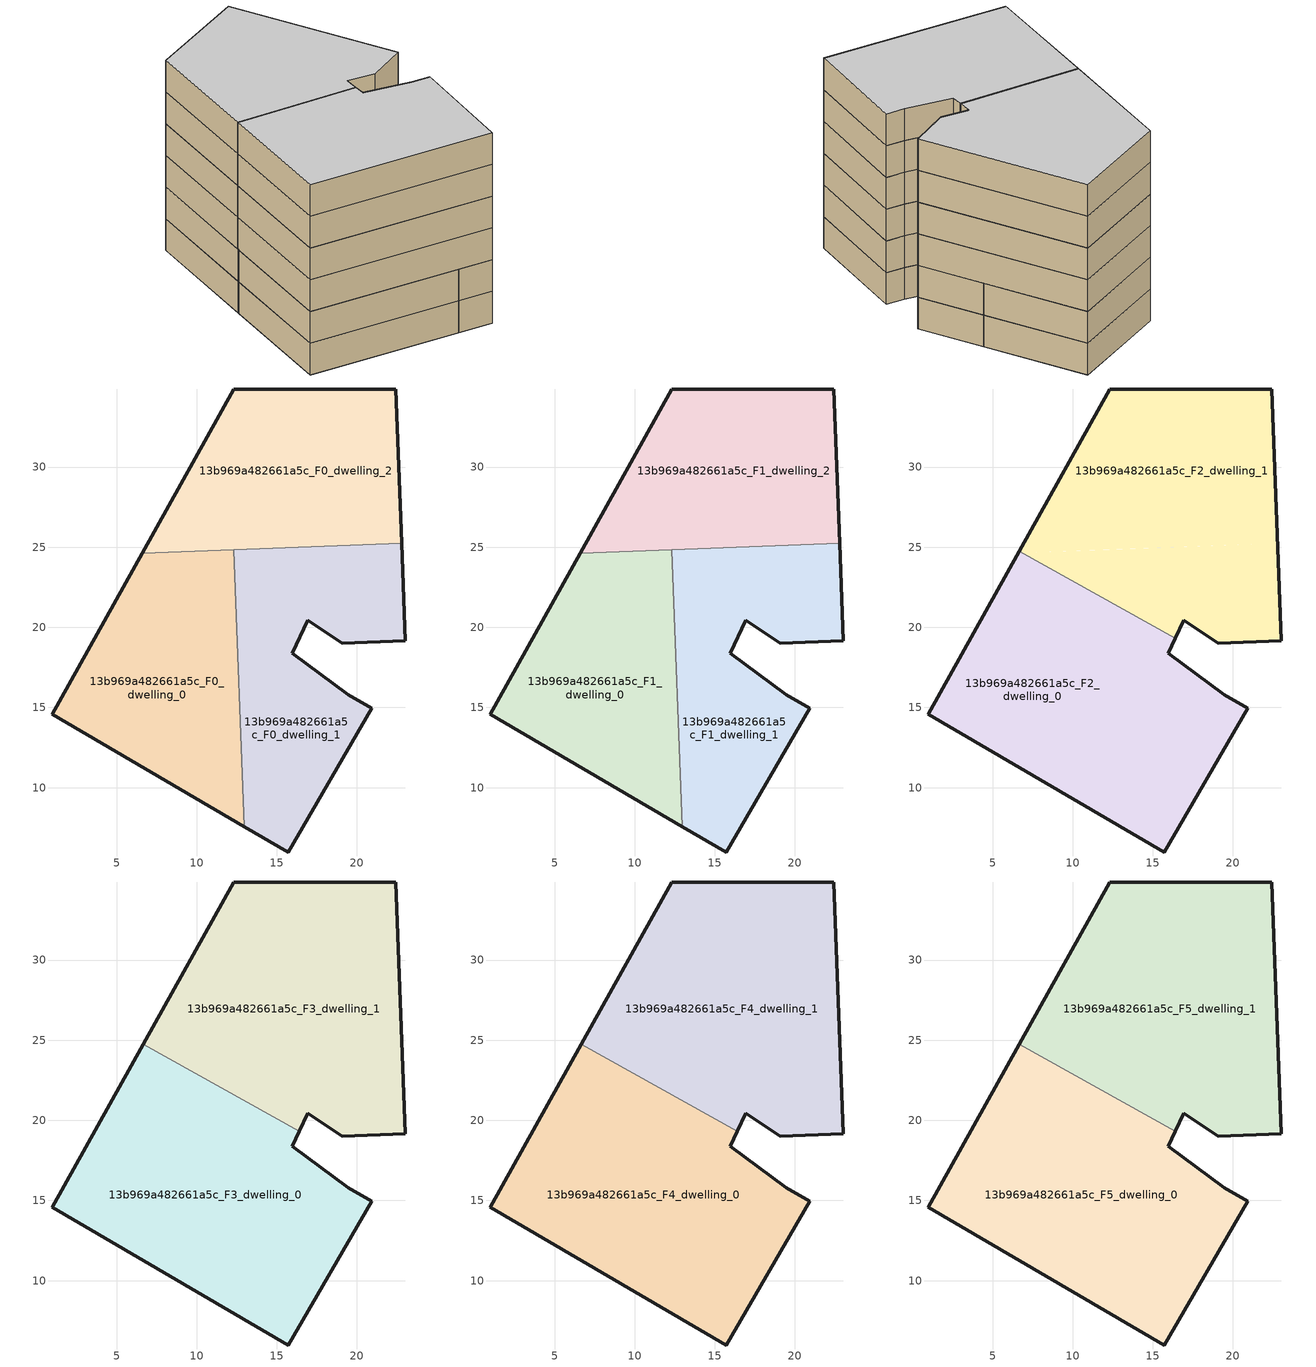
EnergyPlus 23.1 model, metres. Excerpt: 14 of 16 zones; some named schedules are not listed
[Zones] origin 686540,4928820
13b969a482661a5c_F0_dwelling_0
 floor ground (EU_floor_Construction): 12.98,7.57 12.32,24.86 6.6,24.64 0.98,14.58 z0
 wall outside (EU_wall_Construction): 12.98,7.57 0.98,14.58 6.6,24.64 z0:3
 wall to 13b969a482661a5c_F0_dwelling_1 (EU_wall_Construction): 12.32,24.86 12.98,7.57 z0:3
 wall to 13b969a482661a5c_F0_dwelling_2 (EU_wall_Construction): 6.6,24.64 12.32,24.86 z0:3
13b969a482661a5c_F0_dwelling_1
 floor ground (EU_floor_Construction): 15.7,5.98 20.93,14.94 19.47,15.79 15.95,18.38 16.94,20.43 19.07,19.02 23.02,19.17 22.79,25.26 12.32,24.86 12.98,7.57 z0
 wall outside (EU_wall_Construction): 22.79,25.26 23.02,19.17 19.07,19.02 16.94,20.43 15.95,18.38 19.47,15.79 20.93,14.94 15.7,5.98 12.98,7.57 z0:3
 wall to 13b969a482661a5c_F0_dwelling_2 (EU_wall_Construction): 12.32,24.86 22.79,25.26 z0:3
13b969a482661a5c_F0_dwelling_2
 floor ground (EU_floor_Construction): 22.79,25.26 22.41,34.86 12.32,34.87 6.6,24.64 z0
 wall outside (EU_wall_Construction): 6.6,24.64 12.32,34.87 22.41,34.86 22.79,25.26 z0:3
13b969a482661a5c_F1_dwelling_0
 floor to 13b969a482661a5c_F0_dwelling_0 (EU_floor_Construction): 12.98,7.57 12.32,24.86 6.6,24.64 0.98,14.58 z3
 wall outside (EU_wall_Construction): 12.98,7.57 0.98,14.58 6.6,24.64 z3:6
 wall to 13b969a482661a5c_F1_dwelling_1 (EU_wall_Construction): 12.32,24.86 12.98,7.57 z3:6
 wall to 13b969a482661a5c_F1_dwelling_2 (EU_wall_Construction): 6.6,24.64 12.32,24.86 z3:6
13b969a482661a5c_F1_dwelling_1
 floor to 13b969a482661a5c_F0_dwelling_1 (EU_floor_Construction): 15.7,5.98 20.93,14.94 19.47,15.79 15.95,18.38 16.94,20.43 19.07,19.02 23.02,19.17 22.79,25.26 12.32,24.86 12.98,7.57 z3
 wall outside (EU_wall_Construction): 22.79,25.26 23.02,19.17 19.07,19.02 16.94,20.43 15.95,18.38 19.47,15.79 20.93,14.94 15.7,5.98 12.98,7.57 z3:6
 wall to 13b969a482661a5c_F1_dwelling_2 (EU_wall_Construction): 12.32,24.86 22.79,25.26 z3:6
13b969a482661a5c_F1_dwelling_2
 floor to 13b969a482661a5c_F0_dwelling_2 (EU_floor_Construction): 22.79,25.26 22.41,34.86 12.32,34.87 6.6,24.64 z3
 wall outside (EU_wall_Construction): 6.6,24.64 12.32,34.87 22.41,34.86 22.79,25.26 z3:6
13b969a482661a5c_F2_dwelling_0
 floor to 13b969a482661a5c_F1_dwelling_0 (EU_floor_Construction): 12.98,7.57 12.45,21.52 6.85,24.65 6.6,24.64 0.98,14.58 z6
 floor to 13b969a482661a5c_F1_dwelling_1 (EU_floor_Construction): 15.7,5.98 20.93,14.94 19.47,15.79 15.95,18.38 16.4,19.31 12.45,21.52 12.98,7.57 z6
 floor to 13b969a482661a5c_F1_dwelling_2 (EU_floor_Construction): 6.85,24.65 6.67,24.75 6.6,24.64 z6
 wall outside (EU_wall_Construction): 16.4,19.31 15.95,18.38 19.47,15.79 20.93,14.94 15.7,5.98 0.98,14.58 6.67,24.75 z6:9
 wall to 13b969a482661a5c_F2_dwelling_1 (EU_wall_Construction): 6.67,24.75 16.4,19.31 z6:9
13b969a482661a5c_F2_dwelling_1
 floor to 13b969a482661a5c_F1_dwelling_1 (EU_floor_Construction): 23.02,19.17 22.79,25.26 12.32,24.86 12.45,21.52 16.4,19.31 16.94,20.43 19.07,19.02 z6
 floor to 13b969a482661a5c_F1_dwelling_2 (EU_floor_Construction): 22.79,25.26 22.41,34.86 12.32,34.87 6.67,24.75 6.85,24.65 z6
 floor to 13b969a482661a5c_F1_dwelling_0 (EU_floor_Construction): 12.45,21.52 12.32,24.86 6.85,24.65 z6
 wall outside (EU_wall_Construction): 6.67,24.75 12.32,34.87 22.41,34.86 23.02,19.17 19.07,19.02 16.94,20.43 16.4,19.31 z6:9
13b969a482661a5c_F3_dwelling_0
 floor to 13b969a482661a5c_F2_dwelling_0 (EU_floor_Construction): 15.7,5.98 20.93,14.94 19.47,15.79 15.95,18.38 16.4,19.31 6.67,24.75 0.98,14.58 z9
 wall outside (EU_wall_Construction): 16.4,19.31 15.95,18.38 19.47,15.79 20.93,14.94 15.7,5.98 0.98,14.58 6.67,24.75 z9:12
 wall to 13b969a482661a5c_F3_dwelling_1 (EU_wall_Construction): 6.67,24.75 16.4,19.31 z9:12
13b969a482661a5c_F3_dwelling_1
 floor to 13b969a482661a5c_F2_dwelling_1 (EU_floor_Construction): 23.02,19.17 22.41,34.86 12.32,34.87 6.67,24.75 16.4,19.31 16.94,20.43 19.07,19.02 z9
 wall outside (EU_wall_Construction): 6.67,24.75 12.32,34.87 22.41,34.86 23.02,19.17 19.07,19.02 16.94,20.43 16.4,19.31 z9:12
13b969a482661a5c_F4_dwelling_0
 floor to 13b969a482661a5c_F3_dwelling_0 (EU_floor_Construction): 15.7,5.98 20.93,14.94 19.47,15.79 15.95,18.38 16.4,19.31 6.67,24.75 0.98,14.58 z12
 wall outside (EU_wall_Construction): 16.4,19.31 15.95,18.38 19.47,15.79 20.93,14.94 15.7,5.98 0.98,14.58 6.67,24.75 z12:15
 wall to 13b969a482661a5c_F4_dwelling_1 (EU_wall_Construction): 6.67,24.75 16.4,19.31 z12:15
13b969a482661a5c_F4_dwelling_1
 floor to 13b969a482661a5c_F3_dwelling_1 (EU_floor_Construction): 23.02,19.17 22.41,34.86 12.32,34.87 6.67,24.75 16.4,19.31 16.94,20.43 19.07,19.02 z12
 wall outside (EU_wall_Construction): 6.67,24.75 12.32,34.87 22.41,34.86 23.02,19.17 19.07,19.02 16.94,20.43 16.4,19.31 z12:15
13b969a482661a5c_F5_dwelling_0
 floor to 13b969a482661a5c_F4_dwelling_0 (EU_floor_Construction): 15.7,5.98 20.93,14.94 19.47,15.79 15.95,18.38 16.4,19.31 6.67,24.75 0.98,14.58 z15
 wall outside (EU_wall_Construction): 16.4,19.31 15.95,18.38 19.47,15.79 20.93,14.94 15.7,5.98 0.98,14.58 6.67,24.75 z15:18
 wall to 13b969a482661a5c_F5_dwelling_1 (EU_wall_Construction): 6.67,24.75 16.4,19.31 z15:18
 ceiling to 13b969a482661a5c_F6_dwelling_0 (EU_floor_Construction): 16.4,19.31 15.95,18.38 19.47,15.79 20.93,14.94 15.7,5.98 0.98,14.58 6.67,24.75 z18
13b969a482661a5c_F5_dwelling_1
 floor to 13b969a482661a5c_F4_dwelling_1 (EU_floor_Construction): 23.02,19.17 22.41,34.86 12.32,34.87 6.67,24.75 16.4,19.31 16.94,20.43 19.07,19.02 z15
 wall outside (EU_wall_Construction): 6.67,24.75 12.32,34.87 22.41,34.86 23.02,19.17 19.07,19.02 16.94,20.43 16.4,19.31 z15:18
 ceiling to 13b969a482661a5c_F6_dwelling_1 (EU_floor_Construction): 22.41,34.86 23.02,19.17 19.07,19.02 16.94,20.43 16.4,19.31 6.67,24.75 12.32,34.87 z18
[Building]
EU S2 Campaign: North Axis=0; Terrain=City; Solar Distribution=FullExterior
[Site:Location]
Bologna: Latitude=44.5; Longitude=11.25; Time Zone=1; Elevation=37
[SizingPeriod:WeatherFileDays]
AnnualSizingPeriod: Begin Month=1; Begin Day of Month=1; End Month=12; End Day of Month=31; Day of Week for Start Day=Monday; Use Weather File Daylight Saving Period=No; Use Weather File Rain and Snow Indicators=No
[MATERIAL]
EU_InternalMass_Material: Roughness=MediumRough; Thickness=0.1; Conductivity=1; Density=1800; Specific Heat=900; Thermal Absorptance=0.9; Solar Absorptance=0.7; Visible Absorptance=0.7
[MATERIAL:NOMASS] Roughness=MediumRough; Thermal Absorptance=0.9; Solar Absorptance=0.7; Visible Absorptance=0.7
Name | Thermal Resistance
EU_wall_NoMass | 0.905828
EU_floor_NoMass | 0.67114
[CONSTRUCTION]
EU_wall_Construction: EU_wall_NoMass
EU_floor_Construction: EU_floor_NoMass
EU_InternalMass_Construction: EU_InternalMass_Material
[ZONE] Type=1; Multiplier=1; Ceiling Height=autocalculate; Floor Area=autocalculate; Part of Total Floor Area=Yes
Name | Volume
13b969a482661a5c_F0_dwelling_0; 13b969a482661a5c_F1_dwelling_0 | 388.542
13b969a482661a5c_F2_dwelling_0; 13b969a482661a5c_F3_dwelling_0; 13b969a482661a5c_F4_dwelling_0; 13b969a482661a5c_F5_dwelling_0 | 582.811
13b969a482661a5c_F0_dwelling_1; 13b969a482661a5c_F1_dwelling_1 | 388.534
13b969a482661a5c_F2_dwelling_1; 13b969a482661a5c_F3_dwelling_1; 13b969a482661a5c_F4_dwelling_1; 13b969a482661a5c_F5_dwelling_1 | 582.792
13b969a482661a5c_F0_dwelling_2; 13b969a482661a5c_F1_dwelling_2 | 388.511
[INTERNALMASS] Construction=EU_InternalMass_Construction
Name | Zone or ZoneList | Surface Area
13b969a482661a5c_F0_dwelling_0_EU_InternalMass | 13b969a482661a5c_F0_dwelling_0 | 129.517
13b969a482661a5c_F0_dwelling_1_EU_InternalMass | 13b969a482661a5c_F0_dwelling_1 | 129.512
13b969a482661a5c_F0_dwelling_2_EU_InternalMass | 13b969a482661a5c_F0_dwelling_2 | 129.503
13b969a482661a5c_F1_dwelling_0_EU_InternalMass | 13b969a482661a5c_F1_dwelling_0 | 129.517
13b969a482661a5c_F1_dwelling_1_EU_InternalMass | 13b969a482661a5c_F1_dwelling_1 | 129.512
13b969a482661a5c_F1_dwelling_2_EU_InternalMass | 13b969a482661a5c_F1_dwelling_2 | 129.503
13b969a482661a5c_F2_dwelling_0_EU_InternalMass | 13b969a482661a5c_F2_dwelling_0 | 194.267
13b969a482661a5c_F2_dwelling_1_EU_InternalMass | 13b969a482661a5c_F2_dwelling_1 | 194.262
13b969a482661a5c_F3_dwelling_0_EU_InternalMass | 13b969a482661a5c_F3_dwelling_0 | 194.267
13b969a482661a5c_F3_dwelling_1_EU_InternalMass | 13b969a482661a5c_F3_dwelling_1 | 194.262
13b969a482661a5c_F4_dwelling_0_EU_InternalMass | 13b969a482661a5c_F4_dwelling_0 | 194.267
13b969a482661a5c_F4_dwelling_1_EU_InternalMass | 13b969a482661a5c_F4_dwelling_1 | 194.262
13b969a482661a5c_F5_dwelling_0_EU_InternalMass | 13b969a482661a5c_F5_dwelling_0 | 194.267
13b969a482661a5c_F5_dwelling_1_EU_InternalMass | 13b969a482661a5c_F5_dwelling_1 | 194.262
[OTHEREQUIPMENT] Fuel Type=Electricity; Design Level Calculation Method=Watts/Area; Power per Zone Floor Area=1; Fraction Latent=0; Fraction Radiant=0; Fraction Lost=0; Carbon Dioxide Generation Rate=0; EndUse Subcategory=EU_Step8_InternalGains
Name | Zone or ZoneList or Space or SpaceList | Schedule
EU_Step8_InternalGain_13b969a482661a5c_F0_dwelling_0_f000 | 13b969a482661a5c_F0_dwelling_0 | EU_Step8_GainSchedule_13b969a482661a5c_F0_dwelling_0_f000
EU_Step8_InternalGain_13b969a482661a5c_F0_dwelling_1_f000 | 13b969a482661a5c_F0_dwelling_1 | EU_Step8_GainSchedule_13b969a482661a5c_F0_dwelling_1_f000
EU_Step8_InternalGain_13b969a482661a5c_F0_dwelling_2_f000 | 13b969a482661a5c_F0_dwelling_2 | EU_Step8_GainSchedule_13b969a482661a5c_F0_dwelling_2_f000
EU_Step8_InternalGain_13b969a482661a5c_F1_dwelling_0_f000 | 13b969a482661a5c_F1_dwelling_0 | EU_Step8_GainSchedule_13b969a482661a5c_F1_dwelling_0_f000
EU_Step8_InternalGain_13b969a482661a5c_F1_dwelling_1_f000 | 13b969a482661a5c_F1_dwelling_1 | EU_Step8_GainSchedule_13b969a482661a5c_F1_dwelling_1_f000
EU_Step8_InternalGain_13b969a482661a5c_F1_dwelling_2_f000 | 13b969a482661a5c_F1_dwelling_2 | EU_Step8_GainSchedule_13b969a482661a5c_F1_dwelling_2_f000
EU_Step8_InternalGain_13b969a482661a5c_F2_dwelling_0_f000 | 13b969a482661a5c_F2_dwelling_0 | EU_Step8_GainSchedule_13b969a482661a5c_F2_dwelling_0_f000
EU_Step8_InternalGain_13b969a482661a5c_F2_dwelling_1_f000 | 13b969a482661a5c_F2_dwelling_1 | EU_Step8_GainSchedule_13b969a482661a5c_F2_dwelling_1_f000
EU_Step8_InternalGain_13b969a482661a5c_F3_dwelling_0_f000 | 13b969a482661a5c_F3_dwelling_0 | EU_Step8_GainSchedule_13b969a482661a5c_F3_dwelling_0_f000
EU_Step8_InternalGain_13b969a482661a5c_F3_dwelling_1_f000 | 13b969a482661a5c_F3_dwelling_1 | EU_Step8_GainSchedule_13b969a482661a5c_F3_dwelling_1_f000
EU_Step8_InternalGain_13b969a482661a5c_F4_dwelling_0_f000 | 13b969a482661a5c_F4_dwelling_0 | EU_Step8_GainSchedule_13b969a482661a5c_F4_dwelling_0_f000
EU_Step8_InternalGain_13b969a482661a5c_F4_dwelling_1_f000 | 13b969a482661a5c_F4_dwelling_1 | EU_Step8_GainSchedule_13b969a482661a5c_F4_dwelling_1_f000
EU_Step8_InternalGain_13b969a482661a5c_F5_dwelling_0_f000 | 13b969a482661a5c_F5_dwelling_0 | EU_Step8_GainSchedule_13b969a482661a5c_F5_dwelling_0_f000
EU_Step8_InternalGain_13b969a482661a5c_F5_dwelling_1_f000 | 13b969a482661a5c_F5_dwelling_1 | EU_Step8_GainSchedule_13b969a482661a5c_F5_dwelling_1_f000
[ZONEVENTILATION:DESIGNFLOWRATE] Schedule=EU_AlwaysOn; Design Flow Rate Calculation Method=AirChanges/Hour; Air Changes per Hour=0.73129; Ventilation Type=Natural; Fan Pressure Rise=0; Fan Total Efficiency=1; Constant Term Coefficient=1; Temperature Term Coefficient=0; Velocity Term Coefficient=0; Velocity Squared Term Coefficient=0; Minimum Indoor Temperature=-100; Maximum Indoor Temperature=100; Delta Temperature=-100; Minimum Outdoor Temperature=-100; Maximum Outdoor Temperature=100; Maximum Wind Speed=40
Name | Zone or ZoneList or Space or SpaceList
EU_ConstantAir_13b969a482661a5c_F0_dwelling_0 | 13b969a482661a5c_F0_dwelling_0
EU_ConstantAir_13b969a482661a5c_F0_dwelling_1 | 13b969a482661a5c_F0_dwelling_1
EU_ConstantAir_13b969a482661a5c_F0_dwelling_2 | 13b969a482661a5c_F0_dwelling_2
EU_ConstantAir_13b969a482661a5c_F1_dwelling_0 | 13b969a482661a5c_F1_dwelling_0
EU_ConstantAir_13b969a482661a5c_F1_dwelling_1 | 13b969a482661a5c_F1_dwelling_1
EU_ConstantAir_13b969a482661a5c_F1_dwelling_2 | 13b969a482661a5c_F1_dwelling_2
EU_ConstantAir_13b969a482661a5c_F2_dwelling_0 | 13b969a482661a5c_F2_dwelling_0
EU_ConstantAir_13b969a482661a5c_F2_dwelling_1 | 13b969a482661a5c_F2_dwelling_1
EU_ConstantAir_13b969a482661a5c_F3_dwelling_0 | 13b969a482661a5c_F3_dwelling_0
EU_ConstantAir_13b969a482661a5c_F3_dwelling_1 | 13b969a482661a5c_F3_dwelling_1
EU_ConstantAir_13b969a482661a5c_F4_dwelling_0 | 13b969a482661a5c_F4_dwelling_0
EU_ConstantAir_13b969a482661a5c_F4_dwelling_1 | 13b969a482661a5c_F4_dwelling_1
EU_ConstantAir_13b969a482661a5c_F5_dwelling_0 | 13b969a482661a5c_F5_dwelling_0
EU_ConstantAir_13b969a482661a5c_F5_dwelling_1 | 13b969a482661a5c_F5_dwelling_1
[HVACTEMPLATE:THERMOSTAT] Constant Heating Setpoint=20; Constant Cooling Setpoint=50
EU_HeatOnly_13b969a482661a5c_F0_dwelling_0; EU_HeatOnly_13b969a482661a5c_F0_dwelling_1; EU_HeatOnly_13b969a482661a5c_F0_dwelling_2; EU_HeatOnly_13b969a482661a5c_F1_dwelling_0; EU_HeatOnly_13b969a482661a5c_F1_dwelling_1; EU_HeatOnly_13b969a482661a5c_F1_dwelling_2; EU_HeatOnly_13b969a482661a5c_F2_dwelling_0; EU_HeatOnly_13b969a482661a5c_F2_dwelling_1; EU_HeatOnly_13b969a482661a5c_F3_dwelling_0; EU_HeatOnly_13b969a482661a5c_F3_dwelling_1; EU_HeatOnly_13b969a482661a5c_F4_dwelling_0; EU_HeatOnly_13b969a482661a5c_F4_dwelling_1; EU_HeatOnly_13b969a482661a5c_F5_dwelling_0; EU_HeatOnly_13b969a482661a5c_F5_dwelling_1; EU_HeatOnly_13b969a482661a5c_F6_dwelling_0; EU_HeatOnly_13b969a482661a5c_F6_dwelling_1
[HVACTEMPLATE:ZONE:IDEALLOADSAIRSYSTEM] System Availability Schedule=EU_AlwaysOn; Maximum Heating Supply Air Temperature=50; Minimum Cooling Supply Air Temperature=13; Maximum Heating Supply Air Humidity Ratio=0.0156; Minimum Cooling Supply Air Humidity Ratio=0.0077; Heating Limit=NoLimit; Cooling Limit=NoLimit; Heating Availability Schedule=EU_AlwaysOn; Cooling Availability Schedule=EU_CoolingOff; Dehumidification Control Type=ConstantSensibleHeatRatio; Cooling Sensible Heat Ratio=0.7; Dehumidification Setpoint=60; Humidification Control Type=None; Humidification Setpoint=30; Outdoor Air Method=None; Outdoor Air Flow Rate per Person=0.00944; Outdoor Air Flow Rate per Zone Floor Area=0; Outdoor Air Flow Rate per Zone=0; Demand Controlled Ventilation Type=None; Outdoor Air Economizer Type=NoEconomizer; Heat Recovery Type=None; Sensible Heat Recovery Effectiveness=0.7; Latent Heat Recovery Effectiveness=0.65
Name | Template Thermostat
13b969a482661a5c_F0_dwelling_0 | EU_HeatOnly_13b969a482661a5c_F0_dwelling_0
13b969a482661a5c_F0_dwelling_1 | EU_HeatOnly_13b969a482661a5c_F0_dwelling_1
13b969a482661a5c_F0_dwelling_2 | EU_HeatOnly_13b969a482661a5c_F0_dwelling_2
13b969a482661a5c_F1_dwelling_0 | EU_HeatOnly_13b969a482661a5c_F1_dwelling_0
13b969a482661a5c_F1_dwelling_1 | EU_HeatOnly_13b969a482661a5c_F1_dwelling_1
13b969a482661a5c_F1_dwelling_2 | EU_HeatOnly_13b969a482661a5c_F1_dwelling_2
13b969a482661a5c_F2_dwelling_0 | EU_HeatOnly_13b969a482661a5c_F2_dwelling_0
13b969a482661a5c_F2_dwelling_1 | EU_HeatOnly_13b969a482661a5c_F2_dwelling_1
13b969a482661a5c_F3_dwelling_0 | EU_HeatOnly_13b969a482661a5c_F3_dwelling_0
13b969a482661a5c_F3_dwelling_1 | EU_HeatOnly_13b969a482661a5c_F3_dwelling_1
13b969a482661a5c_F4_dwelling_0 | EU_HeatOnly_13b969a482661a5c_F4_dwelling_0
13b969a482661a5c_F4_dwelling_1 | EU_HeatOnly_13b969a482661a5c_F4_dwelling_1
13b969a482661a5c_F5_dwelling_0 | EU_HeatOnly_13b969a482661a5c_F5_dwelling_0
13b969a482661a5c_F5_dwelling_1 | EU_HeatOnly_13b969a482661a5c_F5_dwelling_1
[SIZING:ZONE] Zone Cooling Design Supply Air Temperature Input Method=SupplyAirTemperature; Zone Cooling Design Supply Air Temperature=13; Zone Heating Design Supply Air Temperature Input Method=SupplyAirTemperature; Zone Heating Design Supply Air Temperature=50; Zone Cooling Design Supply Air Humidity Ratio=0.008; Zone Heating Design Supply Air Humidity Ratio=0.008; Cooling Design Air Flow Method=DesignDay; Cooling Design Air Flow Rate=0; Cooling Minimum Air Flow per Zone Floor Area=0.000762; Cooling Minimum Air Flow=0; Cooling Minimum Air Flow Fraction=0.2; Heating Design Air Flow Method=DesignDay; Heating Design Air Flow Rate=0; Heating Maximum Air Flow per Zone Floor Area=0.002032; Heating Maximum Air Flow=0.141576; Heating Maximum Air Flow Fraction=0.3; Account for Dedicated Outdoor Air System=No; Dedicated Outdoor Air System Control Strategy=NeutralSupplyAir; Dedicated Outdoor Air Low Setpoint Temperature for Design=autosize; Dedicated Outdoor Air High Setpoint Temperature for Design=autosize; Zone Load Sizing Method=Sensible Load Only No Latent Load; Zone Latent Cooling Design Supply Air Humidity Ratio Input Method=HumidityRatioDifference; Zone Cooling Design Supply Air Humidity Ratio Difference=0.005; Zone Latent Heating Design Supply Air Humidity Ratio Input Method=HumidityRatioDifference; Zone Humidification Design Supply Air Humidity Ratio Difference=0.005
13b969a482661a5c_F0_dwelling_0; 13b969a482661a5c_F0_dwelling_1; 13b969a482661a5c_F0_dwelling_2; 13b969a482661a5c_F1_dwelling_0; 13b969a482661a5c_F1_dwelling_1; 13b969a482661a5c_F1_dwelling_2; 13b969a482661a5c_F2_dwelling_0; 13b969a482661a5c_F2_dwelling_1; 13b969a482661a5c_F3_dwelling_0; 13b969a482661a5c_F3_dwelling_1; 13b969a482661a5c_F4_dwelling_0
